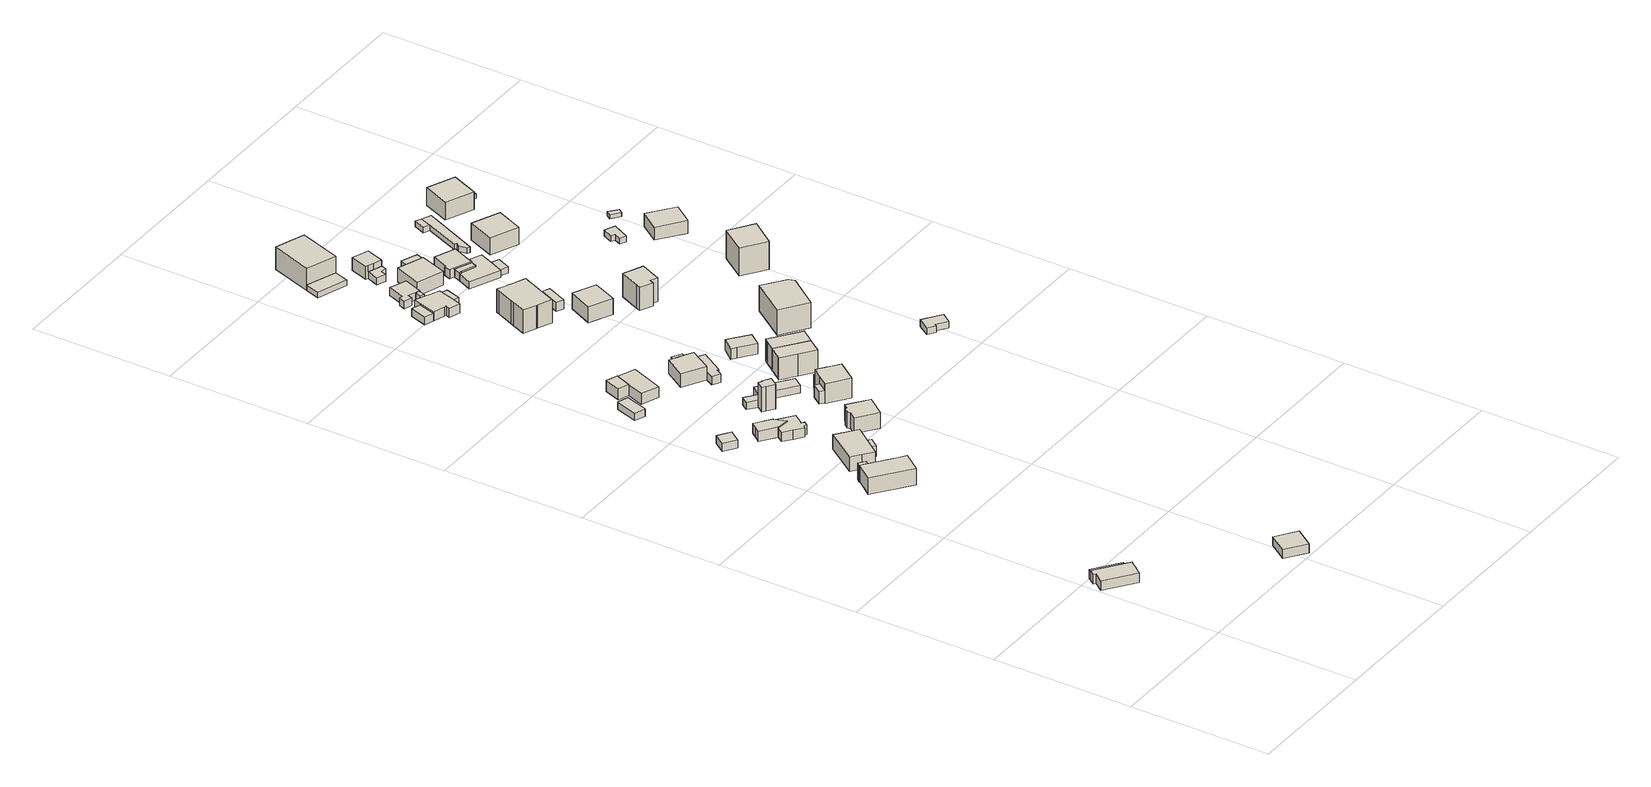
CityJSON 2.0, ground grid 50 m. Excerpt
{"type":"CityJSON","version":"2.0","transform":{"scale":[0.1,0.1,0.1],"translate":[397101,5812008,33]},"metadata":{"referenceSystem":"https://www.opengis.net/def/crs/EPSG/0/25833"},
"CityObjects":{
"building1":{"type":"Building","attributes":{"Gemeindeschluessel":"11000009","function":"31001_1010"},"address":[{"country":"Germany","locality":"Berlin","thoroughfareNumber":"31","thoroughfareName":"Johannisthaler Chaussee"}],"children":["building1-1","building1-2"]},
"building1-1":{"type":"BuildingPart","attributes":{"BezugspunktDach":"2200","measuredHeight":4.14,"storeysAboveGround":1},"parents":["building1"],"geometry":[{"type":"MultiSurface","lod":"1","boundaries":[[[0,1,2,3,4,5,6,7,8,9,10]],[[11,12,13,14,15,16,17,18,19,20,21]],[[11,21,10,9]],[[12,11,9,8]],[[13,12,8,7]],[[22,23,7,6]],[[24,22,6,5]],[[16,15,5,4]],[[17,16,4,3]],[[18,17,3,2]],[[19,18,2,1]],[[20,19,1,0]],[[21,20,0,10]],[[14,13,23,22]],[[15,14,22,24]]]}]},
"building1-2":{"type":"BuildingPart","attributes":{"BezugspunktDach":"2200","measuredHeight":3.32,"storeysAboveGround":1},"parents":["building1"],"geometry":[{"type":"MultiSurface","lod":"1","boundaries":[[[24,25,26,23]],[[27,28,15,13]],[[27,13,23,26]],[[28,27,26,25]],[[15,28,25,24]],[[23,13,14,22]],[[15,24,22,29,14]]]}]},
"building2":{"type":"Building","attributes":{"Gemeindeschluessel":"11000009","BezugspunktDach":"2200","function":"31001_1010","measuredHeight":3.13,"storeysAboveGround":1},"address":[{"country":"Germany","locality":"Berlin","thoroughfareNumber":"41 (1)","thoroughfareName":"Johannisthaler Chaussee"}],"geometry":[{"type":"Solid","lod":"1","boundaries":[[[[30,31,32,33]],[[34,35,36,37]],[[34,37,33,32]],[[35,34,32,31]],[[36,35,31,30]],[[37,36,30,33]]]]}]},
"building3":{"type":"Building","attributes":{"Gemeindeschluessel":"11000009","function":"31001_1010"},"address":[{"country":"Germany","locality":"Berlin","thoroughfareNumber":"20, 20A","thoroughfareName":"Johannisthaler Chaussee"}],"children":["building3-1","building3-2","building3-3","building3-4"]},
"building3-1":{"type":"BuildingPart","attributes":{"BezugspunktDach":"2200","measuredHeight":6.02,"storeysAboveGround":2},"parents":["building3"],"geometry":[{"type":"MultiSurface","lod":"1","boundaries":[[[38,39,40,41,42,43,44,45,46]],[[47,48,49,50,51,52,53,54,55]],[[47,55,46,45]],[[48,47,48,44]],[[49,48,44,43]],[[50,49,50,56,57,58,43,42]],[[51,50,42,41]],[[59,60,61,41,40]],[[51,62,51,52]],[[53,52,40,39]],[[54,53,39,38]],[[55,54,38,46]],[[45,44,48,47]],[[58,57,56,50,49]],[[52,51,62,61,60,59]]]}]},
"building3-2":{"type":"BuildingPart","attributes":{"BezugspunktDach":"2200","measuredHeight":3,"storeysAboveGround":2},"parents":["building3"],"geometry":[{"type":"Solid","lod":"1","boundaries":[[[[60,63,64,61]],[[65,66,52,51]],[[65,51,61,64]],[[66,65,64,63]],[[52,66,63,60]],[[51,52,60,61]]]]}]},
"building3-3":{"type":"BuildingPart","attributes":{"BezugspunktDach":"2200","measuredHeight":3,"storeysAboveGround":2},"parents":["building3"],"geometry":[{"type":"MultiSurface","lod":"1","boundaries":[[[56,67,68,57]],[[69,70,50,49]],[[69,49,57,68]],[[70,69,68,67]],[[50,70,67,56]],[[50,71,56,57,49]]]}]},
"building3-4":{"type":"BuildingPart","attributes":{"BezugspunktDach":"2200","measuredHeight":5.96,"storeysAboveGround":2},"parents":["building3"],"geometry":[{"type":"Solid","lod":"1","boundaries":[[[[45,44,72,73,74]],[[75,76,48,47,77]],[[75,77,74,73]],[[76,75,73,72]],[[48,76,72,44]],[[77,47,45,74]],[[47,48,44,45]]]]}]},
"building4":{"type":"Building","attributes":{"Gemeindeschluessel":"11000009","BezugspunktDach":"2200","function":"31001_2143","measuredHeight":2.9,"storeysAboveGround":1},"address":[{"country":"Germany","locality":"Berlin","thoroughfareNumber":"16 (2)","thoroughfareName":"Johannisthaler Chaussee"}],"geometry":[{"type":"Solid","lod":"1","boundaries":[[[[78,79,80,81]],[[82,83,84,85]],[[82,85,81,80]],[[83,82,80,79]],[[84,83,79,78]],[[85,84,78,81]]]]}]},
"building5":{"type":"Building","attributes":{"Gemeindeschluessel":"11000009","BezugspunktDach":"2200","function":"31001_1010","measuredHeight":5.87,"storeysAboveGround":1},"address":[{"country":"Germany","locality":"Berlin","thoroughfareNumber":"18","thoroughfareName":"Johannisthaler Chaussee"}],"geometry":[{"type":"Solid","lod":"1","boundaries":[[[[86,87,88,89,90,91]],[[92,93,94,95,96,97]],[[92,97,91,90]],[[93,92,90,89]],[[94,93,89,88]],[[95,94,88,87]],[[96,95,87,86]],[[97,96,86,91]]]]}]},
"building6":{"type":"Building","attributes":{"Gemeindeschluessel":"11000009","BezugspunktDach":"2200","function":"51009_1610","measuredHeight":3.81,"storeysAboveGround":0},"address":[{"country":"Germany","locality":"Berlin"}],"geometry":[{"type":"Solid","lod":"1","boundaries":[[[[98,99,100,101]],[[102,103,104,105]],[[102,105,101,100]],[[103,102,100,99]],[[104,103,99,98]],[[105,104,98,101]]]]}]},
"building7":{"type":"Building","attributes":{"Gemeindeschluessel":"11000009","BezugspunktDach":"2200","function":"31001_2463","measuredHeight":2.62,"storeysAboveGround":1},"address":[{"country":"Germany","locality":"Berlin","thoroughfareNumber":"88 (1)","thoroughfareName":"Alpenrosenweg"}],"geometry":[{"type":"Solid","lod":"1","boundaries":[[[[106,107,108,109]],[[110,111,112,113]],[[110,113,109,108]],[[111,110,108,107]],[[112,111,107,106]],[[113,112,106,109]]]]}]},
"building8":{"type":"Building","attributes":{"Gemeindeschluessel":"11000009","function":"31001_1010"},"address":[{"country":"Germany","locality":"Berlin","thoroughfareNumber":"16","thoroughfareName":"Johannisthaler Chaussee"}],"children":["building8-1","building8-2"]},
"building8-1":{"type":"BuildingPart","attributes":{"BezugspunktDach":"2200","measuredHeight":4.56,"storeysAboveGround":1},"parents":["building8"],"geometry":[{"type":"Solid","lod":"1","boundaries":[[[[114,115,116,117,118,119,120,121,122,123,124]],[[125,126,127,128,129,130,131,132,133,134,135]],[[125,135,124,123]],[[126,125,123,122]],[[127,126,122,121]],[[128,127,121,120]],[[129,128,120,119]],[[130,129,119,118]],[[131,130,118,117]],[[132,131,117,116]],[[133,132,116,115]],[[134,133,115,114]],[[135,134,114,124]]]]}]},
"building8-2":{"type":"BuildingPart","attributes":{"BezugspunktDach":"2200","measuredHeight":4.56,"storeysAboveGround":1},"parents":["building8"],"geometry":[{"type":"Solid","lod":"1","boundaries":[[[[136,137,138,139,140,141,142,143,144,145]],[[146,147,148,149,150,127,151,126,125,152]],[[146,152,145,144]],[[147,146,144,143]],[[148,147,143,142]],[[149,148,142,141]],[[150,149,141,140]],[[127,150,140,139]],[[151,127,139,138]],[[126,151,138,137]],[[125,126,137,136]],[[152,125,136,145]]]]}]},
"building9":{"type":"Building","attributes":{"Gemeindeschluessel":"11000009","function":"31001_1010"},"address":[{"country":"Germany","locality":"Berlin","thoroughfareNumber":"88","thoroughfareName":"Alpenrosenweg"}],"children":["building9-1","building9-2"]},
"building9-1":{"type":"BuildingPart","attributes":{"BezugspunktDach":"2200","measuredHeight":4.47,"storeysAboveGround":1},"parents":["building9"],"geometry":[{"type":"MultiSurface","lod":"1","boundaries":[[[153,154,155,156]],[[157,158,159,160]],[[160,156,161,162]],[[158,157,155,154]],[[159,158,154,153]],[[160,159,153,156]],[[162,161,155,157]]]}]},
"building9-2":{"type":"BuildingPart","attributes":{"BezugspunktDach":"2200","measuredHeight":4.35,"storeysAboveGround":1},"parents":["building9"],"geometry":[{"type":"MultiSurface","lod":"1","boundaries":[[[163,164,165,166]],[[167,157,162,168]],[[167,168,166,165]],[[157,167,165,164]],[[161,155,164,163]],[[168,162,163,166]],[[162,157,155,161]]]}]},
"building10":{"type":"Building","attributes":{"Gemeindeschluessel":"11000009","BezugspunktDach":"2200","function":"31001_1010","measuredHeight":7.85,"storeysAboveGround":1},"address":[{"country":"Germany","locality":"Berlin","thoroughfareNumber":"16A","thoroughfareName":"Johannisthaler Chaussee"}],"geometry":[{"type":"Solid","lod":"1","boundaries":[[[[169,170,171,172,173,174,175,176,177,178]],[[179,180,181,182,183,184,185,186,187,188]],[[179,188,178,177]],[[180,179,177,176]],[[181,180,176,175]],[[182,181,175,174]],[[183,182,174,173]],[[184,183,173,172]],[[185,184,172,171]],[[186,185,171,170]],[[187,186,170,169]],[[188,187,169,178]]]]}]},
"building11":{"type":"Building","attributes":{"Gemeindeschluessel":"11000009","BezugspunktDach":"2200","function":"51009_1610","measuredHeight":9.01,"storeysAboveGround":0},"address":[{"country":"Germany","locality":"Berlin"}],"geometry":[{"type":"Solid","lod":"1","boundaries":[[[[189,190,191,192,193,194,195]],[[196,197,198,199,200,201,202]],[[196,202,195,194]],[[197,196,194,193]],[[198,197,193,192]],[[199,198,192,191]],[[200,199,191,190]],[[201,200,190,189]],[[202,201,189,195]]]]}]},
"building12":{"type":"Building","attributes":{"Gemeindeschluessel":"11000009","BezugspunktDach":"2200","function":"31001_2463","measuredHeight":2.66,"storeysAboveGround":1},"address":[{"country":"Germany","locality":"Berlin","thoroughfareNumber":"14 (2)","thoroughfareName":"Johannisthaler Chaussee"}],"geometry":[{"type":"Solid","lod":"1","boundaries":[[[[203,204,205,206,207,208,209,210,211,212,213]],[[214,215,216,217,218,219,220,221,222,223,224]],[[214,224,213,212]],[[215,214,212,211]],[[216,215,211,210]],[[217,216,210,209]],[[218,217,209,208]],[[219,218,208,207]],[[220,219,207,206]],[[221,220,206,205]],[[222,221,205,204]],[[223,222,204,203]],[[224,223,203,213]]]]}]},
"building13":{"type":"Building","attributes":{"Gemeindeschluessel":"11000009","BezugspunktDach":"2200","function":"31001_2143","measuredHeight":4.66,"storeysAboveGround":2},"address":[{"country":"Germany","locality":"Berlin","thoroughfareNumber":"14 (1)","thoroughfareName":"Johannisthaler Chaussee"}],"geometry":[{"type":"Solid","lod":"1","boundaries":[[[[225,226,227,228]],[[229,230,231,232]],[[229,232,228,227]],[[230,229,227,226]],[[231,230,226,225]],[[232,231,225,228]]]]}]},
"building14":{"type":"Building","attributes":{"Gemeindeschluessel":"11000009","function":"31001_1010"},"address":[{"country":"Germany","locality":"Berlin","thoroughfareNumber":"90","thoroughfareName":"Alpenrosenweg"}],"children":["building14-1","building14-2"]},
"building14-1":{"type":"BuildingPart","attributes":{"BezugspunktDach":"2200","measuredHeight":6.12,"storeysAboveGround":1},"parents":["building14"],"geometry":[{"type":"MultiSurface","lod":"1","boundaries":[[[233,234,235,236,237,238,239]],[[240,241,242,243,244,245]],[[240,245,239,238]],[[241,240,238,237]],[[241,237,236]],[[246,247,241,236,235]],[[243,242,235,234]],[[244,243,234,233]],[[245,244,233,239]],[[242,241,247,246]]]}]},
"building14-2":{"type":"BuildingPart","attributes":{"BezugspunktDach":"2200","measuredHeight":3.84,"storeysAboveGround":1},"parents":["building14"],"geometry":[{"type":"Solid","lod":"1","boundaries":[[[[246,248,249,247]],[[250,251,242,241]],[[250,241,247,249]],[[251,250,249,248]],[[242,251,248,246]],[[241,242,246,247]]]]}]},
"building15":{"type":"Building","attributes":{"Gemeindeschluessel":"11000009","function":"31001_1010"},"address":[{"country":"Germany","locality":"Berlin","thoroughfareNumber":"14","thoroughfareName":"Johannisthaler Chaussee"}],"children":["building15-1","building15-2"]},
"building15-1":{"type":"BuildingPart","attributes":{"BezugspunktDach":"2200","measuredHeight":8.44,"storeysAboveGround":2},"parents":["building15"],"geometry":[{"type":"MultiSurface","lod":"1","boundaries":[[[252,253,254,255,256,257,258,259]],[[260,261,262,263,264,265,266,267]],[[260,267,259,258]],[[261,260,258,257]],[[262,261,257,256]],[[263,262,263,268,269,270,256,255]],[[264,263,255,254]],[[265,264,254,253]],[[266,265,253,252]],[[267,266,252,259]],[[270,269,268,263,262]]]}]},
"building15-2":{"type":"BuildingPart","attributes":{"BezugspunktDach":"2200","measuredHeight":4.67,"storeysAboveGround":2},"parents":["building15"],"geometry":[{"type":"Solid","lod":"1","boundaries":[[[[268,271,272,269]],[[273,274,263,262]],[[273,262,269,272]],[[274,273,272,271]],[[263,274,271,268]],[[263,268,269,262]]]]}]},
"building16":{"type":"Building","attributes":{"Gemeindeschluessel":"11000009","BezugspunktDach":"2200","function":"31001_2463","measuredHeight":4.07,"storeysAboveGround":1},"address":[{"country":"Germany","locality":"Berlin","thoroughfareNumber":"90 (1)","thoroughfareName":"Alpenrosenweg"}],"geometry":[{"type":"Solid","lod":"1","boundaries":[[[[275,276,277,278,279,280,281]],[[244,243,282,283,284,285,286]],[[244,286,281,280]],[[243,244,280,279]],[[282,243,279,278]],[[283,282,278,277]],[[284,283,277,276]],[[285,284,276,275]],[[286,285,275,281]]]]}]},
"building17":{"type":"Building","attributes":{"Gemeindeschluessel":"11000009","BezugspunktDach":"2200","function":"51009_1610","measuredHeight":4.67,"storeysAboveGround":0},"address":[{"country":"Germany","locality":"Berlin"}],"geometry":[{"type":"Solid","lod":"1","boundaries":[[[[287,288,271,268]],[[274,289,264,263]],[[274,263,268,271]],[[289,274,271,288]],[[264,289,288,287]],[[263,264,287,268]]]]}]},
"building18":{"type":"Building","attributes":{"Gemeindeschluessel":"11000009","BezugspunktDach":"2200","function":"31001_1010","measuredHeight":9.4,"storeysAboveGround":2},"address":[{"country":"Germany","locality":"Berlin","thoroughfareNumber":"12A","thoroughfareName":"Johannisthaler Chaussee"}],"geometry":[{"type":"Solid","lod":"1","boundaries":[[[[290,291,292,293,294,295,296,297]],[[298,299,300,301,302,303,304,305]],[[298,305,297,296]],[[299,298,296,295]],[[300,299,295,294]],[[301,300,294,293]],[[302,301,293,292]],[[303,302,292,291]],[[304,303,291,290]],[[305,304,290,297]]]]}]},
"building19":{"type":"Building","attributes":{"Gemeindeschluessel":"11000009","function":"31001_1010"},"address":[{"country":"Germany","locality":"Berlin","thoroughfareNumber":"85","thoroughfareName":"Alpenrosenweg"}],"children":["building19-1","building19-2"]},
"building19-1":{"type":"BuildingPart","attributes":{"BezugspunktDach":"2200","measuredHeight":3.89,"storeysAboveGround":1},"parents":["building19"],"geometry":[{"type":"Solid","lod":"1","boundaries":[[[[306,307,308,309,310,311,312,313,314,315,316]],[[317,318,319,320,321,322,323,324,325,326,327]],[[317,328,329,327,316,315]],[[318,317,315,314]],[[319,318,314,313]],[[320,319,313,312]],[[321,320,312,311]],[[322,321,311,310]],[[323,322,310,309]],[[324,323,309,308]],[[325,324,308,307]],[[326,325,307,306]],[[327,326,306,316]],[[327,329,328,317]]]]}]},
"building19-2":{"type":"BuildingPart","attributes":{"BezugspunktDach":"2200","measuredHeight":2.82,"storeysAboveGround":1},"parents":["building19"],"geometry":[{"type":"Solid","lod":"1","boundaries":[[[[329,328,330,331]],[[332,317,327,333]],[[332,333,331,330]],[[317,332,330,328]],[[333,327,329,331]],[[317,328,329,327]]]]}]},
"building20":{"type":"Building","attributes":{"Gemeindeschluessel":"11000009","BezugspunktDach":"2200","function":"31001_1010","measuredHeight":9.4,"storeysAboveGround":2},"address":[{"country":"Germany","locality":"Berlin","thoroughfareNumber":"12","thoroughfareName":"Johannisthaler Chaussee"}],"geometry":[{"type":"Solid","lod":"1","boundaries":[[[[293,292,334,335,336,337,338,294]],[[339,340,341,342,343,302,301,300]],[[339,300,294,338]],[[340,339,338,337]],[[341,340,337,336]],[[342,341,336,335]],[[343,342,335,334]],[[302,343,334,292]],[[301,302,292,293]],[[300,301,293,294]]]]}]},
"building21":{"type":"Building","attributes":{"Gemeindeschluessel":"11000009","BezugspunktDach":"2200","function":"31001_2463","measuredHeight":3.79,"storeysAboveGround":1},"address":[{"country":"Germany","locality":"Berlin","thoroughfareNumber":"10 (1)","thoroughfareName":"Johannisthaler Chaussee"}],"geometry":[{"type":"Solid","lod":"1","boundaries":[[[[344,345,346,347,348]],[[349,350,351,352,353]],[[349,353,348,347]],[[350,349,347,346]],[[351,350,346,345]],[[352,351,345,344]],[[353,352,344,348]]]]}]},
"building22":{"type":"Building","attributes":{"Gemeindeschluessel":"11000009","BezugspunktDach":"2200","function":"31001_1010","measuredHeight":10.23,"storeysAboveGround":2},"address":[{"country":"Germany","locality":"Berlin","thoroughfareNumber":"87A, 87B, 87C","thoroughfareName":"Alpenrosenweg"}],"geometry":[{"type":"Solid","lod":"1","boundaries":[[[[354,355,356,357,358,359,360,361,362,363,364,365,366,367,368,369,370,371,372,373]],[[374,375,376,377,378,379,380,381,382,383,384,385,386,387,388,389,390,391,392,393]],[[374,393,373,372]],[[375,374,372,371]],[[376,375,371,370]],[[377,376,370,369]],[[378,377,369,368]],[[379,378,368,367]],[[380,379,367,366]],[[381,380,366,365]],[[382,381,365,364]],[[383,382,364,363]],[[384,383,363,362]],[[385,384,362,361]],[[386,385,361,360]],[[387,386,360,359]],[[388,387,359,358]],[[389,388,358,357]],[[390,389,357,356]],[[391,390,356,355]],[[392,391,355,354]],[[393,392,354,373]]]]}]},
"building23":{"type":"Building","attributes":{"Gemeindeschluessel":"11000009","BezugspunktDach":"2200","function":"31001_2143","measuredHeight":2.01,"storeysAboveGround":1},"address":[{"country":"Germany","locality":"Berlin","thoroughfareNumber":"102 (1)","thoroughfareName":"Königsheideweg"}],"geometry":[{"type":"Solid","lod":"1","boundaries":[[[[394,395,396,397]],[[398,399,400,401]],[[398,401,397,396]],[[399,398,396,395]],[[400,399,395,394]],[[401,400,394,397]]]]}]},
"building24":{"type":"Building","attributes":{"Gemeindeschluessel":"11000009","BezugspunktDach":"2200","function":"31001_2143","measuredHeight":2.32,"storeysAboveGround":1},"address":[{"country":"Germany","locality":"Berlin","thoroughfareNumber":"104 (2)","thoroughfareName":"Königsheideweg"}],"geometry":[{"type":"Solid","lod":"1","boundaries":[[[[402,403,404,405]],[[406,407,408,409]],[[406,409,405,404]],[[407,406,404,403]],[[408,407,403,402]],[[409,408,402,405]]]]}]},
"building25":{"type":"Building","attributes":{"Gemeindeschluessel":"11000009","BezugspunktDach":"2200","function":"31001_2463","measuredHeight":2.75,"storeysAboveGround":1},"address":[{"country":"Germany","locality":"Berlin","thoroughfareNumber":"104 (1)","thoroughfareName":"Königsheideweg"}],"geometry":[{"type":"Solid","lod":"1","boundaries":[[[[410,411,412,413,414,415,416,417,418,419]],[[420,421,422,423,424,425,426,427,428,429]],[[420,429,419,418]],[[421,420,418,417]],[[422,421,417,416]],[[423,422,416,415]],[[424,423,415,414]],[[425,424,414,413]],[[426,425,413,412]],[[427,426,412,411]],[[428,427,411,410]],[[429,428,410,419]]]]}]},
"building26":{"type":"Building","attributes":{"Gemeindeschluessel":"11000009","BezugspunktDach":"2200","function":"31001_2143","measuredHeight":2.54,"storeysAboveGround":1},"address":[{"country":"Germany","locality":"Berlin","thoroughfareNumber":"85 (1)","thoroughfareName":"Alpenrosenweg"}],"geometry":[{"type":"Solid","lod":"1","boundaries":[[[[430,431,432,433]],[[434,435,436,437]],[[434,437,433,432]],[[435,434,432,431]],[[436,435,431,430]],[[437,436,430,433]]]]}]},
"building27":{"type":"Building","attributes":{"Gemeindeschluessel":"11000009","BezugspunktDach":"2200","function":"31001_1010","measuredHeight":9.98,"storeysAboveGround":2},"address":[{"country":"Germany","locality":"Berlin","thoroughfareNumber":"102","thoroughfareName":"Königsheideweg"}],"geometry":[{"type":"Solid","lod":"1","boundaries":[[[[438,439,440,441,442]],[[443,444,445,446,447]],[[443,447,442,441]],[[444,443,441,440]],[[445,444,440,439]],[[446,445,439,438]],[[447,446,438,442]]]]}]},
"building28":{"type":"Building","attributes":{"Gemeindeschluessel":"11000009","BezugspunktDach":"2200","function":"31001_1010","measuredHeight":7.09,"storeysAboveGround":1},"address":[{"country":"Germany","locality":"Berlin","thoroughfareNumber":"89","thoroughfareName":"Alpenrosenweg"}],"geometry":[{"type":"Solid","lod":"1","boundaries":[[[[448,449,450,451]],[[452,453,454,455]],[[452,455,451,450]],[[453,452,450,449]],[[454,453,449,448]],[[455,454,448,451]]]]}]},
"building29":{"type":"Building","attributes":{"Gemeindeschluessel":"11000009","BezugspunktDach":"2200","function":"31001_2143","measuredHeight":3.82,"storeysAboveGround":1},"address":[{"country":"Germany","locality":"Berlin","thoroughfareNumber":"89 (1)","thoroughfareName":"Alpenrosenweg"}],"geometry":[{"type":"Solid","lod":"1","boundaries":[[[[456,457,458,459,460]],[[461,462,463,464,465]],[[461,465,460,459]],[[462,461,459,458]],[[463,462,458,457]],[[464,463,457,456]],[[465,464,456,460]]]]}]},
"building30":{"type":"Building","attributes":{"Gemeindeschluessel":"11000009","function":"31001_1010"},"address":[{"country":"Germany","locality":"Berlin","thoroughfareNumber":"104A","thoroughfareName":"Königsheideweg"}],"children":["building30-1","building30-2"]},
"building30-1":{"type":"BuildingPart","attributes":{"BezugspunktDach":"2200","measuredHeight":5.46,"storeysAboveGround":1},"parents":["building30"],"geometry":[{"type":"MultiSurface","lod":"1","boundaries":[[[466,467,468,469,470]],[[471,472,473,474,475]],[[471,475,470,469]],[[472,471,469,468]],[[476,477,472,468,467]],[[474,473,467,466]],[[475,474,466,470]],[[478,473,472,477,476]]]}]},
"building30-2":{"type":"BuildingPart","attributes":{"BezugspunktDach":"2200","measuredHeight":4.54,"storeysAboveGround":1},"parents":["building30"],"geometry":[{"type":"MultiSurface","lod":"1","boundaries":[[[476,479,480,477]],[[481,482,473,472]],[[481,472,477,480]],[[482,481,480,479]],[[473,482,479,476]],[[472,473,476,477,483]]]}]},
"building31":{"type":"Building","attributes":{"Gemeindeschluessel":"11000009","function":"31001_1010"},"address":[{"country":"Germany","locality":"Berlin","thoroughfareNumber":"104","thoroughfareName":"Königsheideweg"}],"children":["building31-1","building31-2"]},
"building31-1":{"type":"BuildingPart","attributes":{"BezugspunktDach":"2200","measuredHeight":6.9,"storeysAboveGround":2},"parents":["building31"],"geometry":[{"type":"MultiSurface","lod":"1","boundaries":[[[484,485,486,487,488,489,490]],[[491,492,493,494,495,496,497]],[[491,497,490,489]],[[492,491,489,488]],[[493,492,488,487]],[[494,493,487,486]],[[498,499,494,486,485]],[[500,498,495,485,484]],[[497,496,484,490]],[[495,494,499,498]],[[496,495,498,500]]]}]},
"building31-2":{"type":"BuildingPart","attributes":{"BezugspunktDach":"2200","measuredHeight":2.46,"storeysAboveGround":2},"parents":["building31"],"geometry":[{"type":"MultiSurface","lod":"1","boundaries":[[[501,502,503,499,500,504]],[[496,494,505,506,507,508]],[[496,508,504,500]],[[505,494,499,503]],[[506,505,503,502]],[[507,506,502,501]],[[508,507,501,504]],[[494,495,498,499]],[[496,500,498,495]]]}]},
"building32":{"type":"Building","attributes":{"Gemeindeschluessel":"11000009","BezugspunktDach":"2200","function":"31001_2463","measuredHeight":2.45,"storeysAboveGround":1},"address":[{"country":"Germany","locality":"Berlin","thoroughfareNumber":"106 (1)","thoroughfareName":"Königsheideweg"}],"geometry":[{"type":"Solid","lod":"1","boundaries":[[[[509,510,511,512,513,514,515,516,517,518]],[[519,520,521,522,523,524,525,526,527,528]],[[519,528,518,517]],[[520,519,517,516]],[[521,520,516,515]],[[522,521,515,514]],[[523,522,514,513]],[[524,523,513,512]],[[525,524,512,511]],[[526,525,511,510]],[[527,526,510,509]],[[528,527,509,518]]]]}]},
"building33":{"type":"Building","attributes":{"Gemeindeschluessel":"11000009","BezugspunktDach":"2200","function":"31001_1010","measuredHeight":9.27,"storeysAboveGround":2},"address":[{"country":"Germany","locality":"Berlin","thoroughfareNumber":"10","thoroughfareName":"Johannisthaler Chaussee"}],"geometry":[{"type":"Solid","lod":"1","boundaries":[[[[529,530,531,532,533]],[[534,535,536,537,538]],[[534,538,533,532]],[[535,534,532,531]],[[536,535,531,530]],[[537,536,530,529]],[[538,537,529,533]]]]}]},
"building34":{"type":"Building","attributes":{"Gemeindeschluessel":"11000009","BezugspunktDach":"2200","function":"31001_1010","measuredHeight":9.93,"storeysAboveGround":2},"address":[{"country":"Germany","locality":"Berlin","thoroughfareNumber":"91","thoroughfareName":"Alpenrosenweg"}],"geometry":[{"type":"Solid","lod":"1","boundaries":[[[[539,540,541,542,543,544,545]],[[546,547,548,549,550,551,552]],[[546,552,545,544]],[[547,546,544,543]],[[548,547,543,542]],[[549,548,542,541]],[[550,549,541,540]],[[551,550,540,539]],[[552,551,539,545]]]]}]},
"building35":{"type":"Building","attributes":{"Gemeindeschluessel":"11000009","function":"31001_1010"},"address":[{"country":"Germany","locality":"Berlin","thoroughfareNumber":"106","thoroughfareName":"Königsheideweg"}],"children":["building35-1","building35-2"]},
"building35-1":{"type":"BuildingPart","attributes":{"BezugspunktDach":"2200","measuredHeight":3.77,"storeysAboveGround":1},"parents":["building35"],"geometry":[{"type":"MultiSurface","lod":"1","boundaries":[[[553,554,555,556,557,558,559,560,561]],[[562,563,564,565,523,566,567,568,569]],[[562,569,561,560]],[[563,562,560,559]],[[564,563,559,558]],[[565,564,558,557]],[[523,565,557,556]],[[566,523,556,555]],[[570,571,566,555,554]],[[568,567,554,553]],[[569,568,553,561]],[[567,566,571,570]]]}]},
"building35-2":{"type":"BuildingPart","attributes":{"BezugspunktDach":"2200","measuredHeight":3.03,"storeysAboveGround":1},"parents":["building35"],"geometry":[{"type":"Solid","lod":"1","boundaries":[[[[572,573,574,571,570,575]],[[567,566,522,521,520,519]],[[567,519,575,570]],[[522,566,571,574]],[[521,522,574,573]],[[520,521,573,572]],[[519,520,572,575]],[[566,567,570,571]]]]}]},
"building36":{"type":"Building","attributes":{"Gemeindeschluessel":"11000009","BezugspunktDach":"2200","function":"31001_2723","measuredHeight":2.19,"storeysAboveGround":1},"address":[{"country":"Germany","locality":"Berlin","thoroughfareNumber":"108B (1)","thoroughfareName":"Königsheideweg"}],"geometry":[{"type":"Solid","lod":"1","boundaries":[[[[576,577,578,579]],[[580,581,582,583]],[[580,583,579,578]],[[581,580,578,577]],[[582,581,577,576]],[[583,582,576,579]]]]}]},
"building37":{"type":"Building","attributes":{"Gemeindeschluessel":"11000009","BezugspunktDach":"2200","function":"31001_2724","measuredHeight":2.4,"storeysAboveGround":1},"address":[{"country":"Germany","locality":"Berlin","thoroughfareNumber":"13 (2)","thoroughfareName":"Johannisthaler Chaussee"}],"geometry":[{"type":"Solid","lod":"1","boundaries":[[[[584,585,586,587,588,589]],[[590,591,592,593,594,595]],[[590,595,589,588]],[[591,590,588,587]],[[592,591,587,586]],[[593,592,586,585]],[[594,593,585,584]],[[595,594,584,589]]]]}]},
"building38":{"type":"Building","attributes":{"Gemeindeschluessel":"11000009","BezugspunktDach":"2200","function":"31001_2143","measuredHeight":2,"storeysAboveGround":1},"address":[{"country":"Germany","locality":"Berlin","thoroughfareNumber":"106 (2)","thoroughfareName":"Königsheideweg"}],"geometry":[{"type":"Solid","lod":"1","boundaries":[[[[596,597,598,599,600,601,602,603]],[[604,605,606,607,608,609,610,611]],[[604,611,603,602]],[[605,604,602,601]],[[606,605,601,600]],[[607,606,600,599]],[[608,607,599,598]],[[609,608,598,597]],[[610,609,597,596]],[[611,610,596,603]]]]}]},
"building39":{"type":"Building","attributes":{"Gemeindeschluessel":"11000009","BezugspunktDach":"2200","function":"31001_1010","measuredHeight":6.26,"storeysAboveGround":2},"address":[{"country":"Germany","locality":"Berlin","thoroughfareNumber":"108B, 108C","thoroughfareName":"Königsheideweg"}],"geometry":[{"type":"Solid","lod":"1","boundaries":[[[[612,613,614,615]],[[616,617,618,619]],[[616,619,615,614]],[[617,616,614,613]],[[618,617,613,612]],[[619,618,612,615]]]]}]},
"building40":{"type":"Building","attributes":{"Gemeindeschluessel":"11000009","BezugspunktDach":"2200","function":"31001_2143","measuredHeight":2,"storeysAboveGround":1},"address":[{"country":"Germany","locality":"Berlin","thoroughfareNumber":"106 (3)","thoroughfareName":"Königsheideweg"}],"geometry":[{"type":"Solid","lod":"1","boundaries":[[[[600,599,620,621]],[[622,607,606,623]],[[622,623,621,620]],[[607,622,620,599]],[[606,607,599,600]],[[623,606,600,621]]]]}]},
"building41":{"type":"Building","attributes":{"Gemeindeschluessel":"11000009","BezugspunktDach":"2200","function":"31001_1010","measuredHeight":12.42,"storeysAboveGround":2},"address":[{"country":"Germany","locality":"Berlin","thoroughfareNumber":"93","thoroughfareName":"Alpenrosenweg"}],"geometry":[{"type":"Solid","lod":"1","boundaries":[[[[624,625,626,627]],[[628,629,630,631]],[[628,631,627,626]],[[629,628,626,625]],[[630,629,625,624]],[[631,630,624,627]]]]}]},
"building42":{"type":"Building","attributes":{"Gemeindeschluessel":"11000009","BezugspunktDach":"2200","function":"31001_2143","measuredHeight":2.1,"storeysAboveGround":1},"address":[{"country":"Germany","locality":"Berlin","thoroughfareNumber":"6 (1)","thoroughfareName":"Johannisthaler Chaussee"}],"geometry":[{"type":"Solid","lod":"1","boundaries":[[[[632,633,634,635,636,637]],[[638,639,640,641,642,643]],[[638,643,637,636]],[[639,638,636,635]],[[640,639,635,634]],[[641,640,634,633]],[[642,641,633,632]],[[643,642,632,637]]]]}]},
"building43":{"type":"Building","attributes":{"Gemeindeschluessel":"11000009","BezugspunktDach":"2200","function":"31001_1010","measuredHeight":6.4,"storeysAboveGround":2},"address":[{"country":"Germany","locality":"Berlin","thoroughfareNumber":"108, 108A","thoroughfareName":"Königsheideweg"}],"geometry":[{"type":"Solid","lod":"1","boundaries":[[[[644,645,646,647]],[[648,649,650,651]],[[648,651,647,646]],[[649,648,646,645]],[[650,649,645,644]],[[651,650,644,647]]]]}]},
"building44":{"type":"Building","attributes":{"Gemeindeschluessel":"11000009","BezugspunktDach":"2200","function":"31001_1010","measuredHeight":5.84,"storeysAboveGround":1},"address":[{"country":"Germany","locality":"Berlin","thoroughfareNumber":"6, 6A","thoroughfareName":"Johannisthaler Chaussee"}],"geometry":[{"type":"Solid","lod":"1","boundaries":[[[[652,653,654,655,656]],[[657,658,659,660,661]],[[657,661,656,655]],[[658,657,655,654]],[[659,658,654,653]],[[660,659,653,652]],[[661,660,652,656]]]]}]},
"building45":{"type":"Building","attributes":{"Gemeindeschluessel":"11000009","BezugspunktDach":"2200","function":"31001_2723","measuredHeight":1.59,"storeysAboveGround":1},"address":[{"country":"Germany","locality":"Berlin","thoroughfareNumber":"108 (1)","thoroughfareName":"Königsheideweg"}],"geometry":[{"type":"Solid","lod":"1","boundaries":[[[[662,663,664,665]],[[666,667,668,669]],[[666,669,665,664]],[[667,666,664,663]],[[668,667,663,662]],[[669,668,662,665]]]]}]},
"building46":{"type":"Building","attributes":{"Gemeindeschluessel":"11000009","BezugspunktDach":"2200","function":"31001_2143","measuredHeight":2.29,"storeysAboveGround":1},"address":[{"country":"Germany","locality":"Berlin","thoroughfareNumber":"4 (2)","thoroughfareName":"Johannisthaler Chaussee"}],"geometry":[{"type":"Solid","lod":"1","boundaries":[[[[670,671,672,673,674]],[[675,676,677,678,679]],[[675,679,674,673]],[[676,675,673,672]],[[677,676,672,671]],[[678,677,671,670]],[[679,678,670,674]]]]}]}
},
"vertices":[
[104,354,45],[111,364,45],[123,380,45],[138,400,45],[143,406,45],[123,421,45],[41,482,45],[33,487,45],[20,469,45],[27,463,45],[1,430,45],[27,463,10],[20,469,10],[33,487,10],[41,482,10],[123,421,10],[143,406,10],[138,400,10],[123,380,10],[111,364,10],[104,354,10],[1,430,10],[41,482,43],[33,487,43],[123,421,43],
[129,429,43],[39,496,43],[39,496,10],[129,429,10],[41,482,30],
[530,8,39],[576,74,39],[505,124,39],[459,59,39],[505,124,7],[576,74,7],[530,8,7],[459,59,7],
[200,1228,73],[247,1290,73],[246,1291,73],[224,1307,73],[194,1329,73],[172,1346,73],[143,1368,73],[121,1384,73],[74,1322,73],[121,1384,13],[143,1368,13],[172,1346,13],[194,1329,13],[224,1307,13],[246,1291,13],[247,1290,13],[200,1228,13],[74,1322,13],[194,1329,43],[172,1346,43],[172,1346,39],[246,1291,18],[246,1291,43],[224,1307,43],[224,1307,28],
[255,1303,43],[233,1319,43],[233,1319,13],[255,1303,13],
[203,1341,43],[181,1357,43],[181,1357,13],[203,1341,13],[194,1329,28],
[151,1379,73],[129,1396,73],[120,1385,73],[129,1396,13],[151,1379,13],[120,1385,13],
[85,1805,39],[114,1845,39],[71,1874,39],[43,1834,39],[71,1874,10],[114,1845,10],[85,1805,10],[43,1834,10],
[191,1419,62],[225,1393,62],[308,1503,62],[273,1529,62],[238,1556,62],[158,1444,62],[238,1556,9],[273,1529,9],[308,1503,9],[225,1393,9],[191,1419,9],[158,1444,9],
[269,1418,52],[293,1450,52],[277,1462,52],[253,1431,52],[277,1462,14],[293,1450,14],[269,1418,14],[253,1431,14],
[86,2143,36],[112,2222,36],[74,2234,36],[48,2156,36],[74,2234,9],[112,2222,9],[86,2143,9],[48,2156,9],
[217,1687,45],[247,1664,45],[254,1673,45],[263,1667,45],[274,1681,45],[264,1688,45],[292,1725,45],[232,1769,45],[204,1732,45],[203,1732,45],[187,1710,45],[203,1732,11],[204,1732,11],[232,1769,11],[292,1725,11],[264,1688,11],[274,1681,11],[263,1667,11],[254,1673,11],[247,1664,11],[217,1687,11],[187,1710,11],
[203,1732,48],[204,1732,48],[248,1728,48],[232,1769,48],[233,1770,48],[232,1771,48],[186,1804,48],[179,1810,48],[165,1790,48],[150,1771,48],[165,1790,11],[179,1810,11],[186,1804,11],[232,1771,11],[233,1770,11],[248,1728,11],[150,1771,11],
[198,2164,49],[242,2279,49],[179,2304,49],[135,2189,49],[179,2304,10],[242,2279,10],[198,2164,10],[135,2189,10],[157,2247,49],[157,2247,10],
[157,2247,50],[179,2304,50],[140,2318,50],[119,2262,50],[140,2318,10],[119,2262,10],
[413,1495,70],[437,1527,70],[460,1558,70],[391,1610,70],[381,1596,70],[370,1595,70],[361,1583,70],[360,1581,70],[361,1570,70],[344,1546,70],[361,1570,12],[360,1581,12],[361,1583,12],[370,1595,12],[381,1596,12],[391,1610,12],[460,1558,12],[437,1527,12],[413,1495,12],[344,1546,12],
[308,1844,101],[334,1826,101],[354,1854,101],[328,1872,101],[325,1869,101],[314,1877,101],[296,1852,101],[314,1877,11],[325,1869,11],[328,1872,11],[354,1854,11],[334,1826,11],[308,1844,11],[296,1852,11],
[314,1877,37],[325,1869,37],[328,1872,37],[354,1854,37],[370,1874,37],[454,1812,37],[479,1846,37],[368,1928,37],[341,1893,37],[300,1923,37],[283,1901,37],[300,1923,10],[341,1893,10],[368,1928,10],[479,1846,10],[454,1812,10],[370,1874,10],[354,1854,10],[328,1872,10],[325,1869,10],[314,1877,10],[283,1901,10],
[446,1718,55],[470,1751,55],[456,1762,55],[432,1729,55],[456,1762,9],[470,1751,9],[446,1718,9],[432,1729,9],
[361,2093,60],[406,2169,60],[383,2182,60],[349,2200,60],[350,2200,60],[328,2212,60],[281,2137,60],[328,2212,10],[350,2200,10],[383,2182,10],[406,2169,10],[361,2093,10],[281,2137,10],[383,2182,48],[350,2200,48],
[396,2205,48],[363,2224,48],[363,2224,10],[396,2205,10],
[514,1663,82],[565,1733,82],[535,1755,82],[525,1763,82],[495,1785,82],[470,1751,82],[446,1718,82],[443,1714,82],[446,1718,10],[470,1751,10],[495,1785,10],[525,1763,10],[535,1755,10],[565,1733,10],[514,1663,10],[443,1714,10],[525,1763,57],[495,1785,57],[495,1785,29],
[533,1773,57],[502,1794,57],[502,1794,10],[533,1773,10],
[373,2050,41],[385,2072,41],[391,2069,41],[440,2150,41],[406,2169,41],[361,2093,41],[345,2066,41],[440,2150,10],[391,2069,10],[385,2072,10],[373,2050,10],[345,2066,10],
[535,1755,57],[543,1766,57],[543,1766,10],
[531,1869,90],[582,1831,90],[616,1877,90],[565,1915,90],[515,1953,90],[514,1952,90],[483,1911,90],[480,1907,90],[483,1911,10],[514,1952,10],[515,1953,10],[565,1915,10],[616,1877,10],[582,1831,10],[531,1869,10],[480,1907,10],
[240,2970,40],[246,2969,40],[240,2954,40],[279,2941,40],[291,2977,40],[308,3033,40],[270,3049,40],[265,3052,40],[223,3070,40],[215,3044,40],[197,2984,40],[215,3044,6],[223,3070,6],[265,3052,6],[270,3049,6],[308,3033,6],[291,2977,6],[279,2941,6],[240,2954,6],[246,2969,6],[240,2970,6],[197,2984,6],[215,3044,35],[197,2984,35],
[184,3055,35],[165,2995,35],[184,3055,6],[165,2995,6],
[651,1923,90],[600,1961,90],[549,1999,90],[547,1995,90],[538,1984,90],[538,1984,10],[547,1995,10],[549,1999,10],[600,1961,10],[651,1923,10],
[515,2081,49],[569,2040,49],[601,2083,49],[533,2137,49],[497,2094,49],[533,2137,11],[601,2083,11],[569,2040,11],[515,2081,11],[497,2094,11],
[328,2692,94],[331,2691,94],[380,2669,94],[388,2688,94],[390,2693,94],[406,2728,94],[408,2734,94],[414,2748,94],[421,2762,94],[431,2787,94],[438,2802,94],[407,2815,94],[404,2816,94],[374,2830,94],[371,2831,94],[340,2845,94],[335,2833,94],[309,2772,94],[303,2759,94],[282,2712,94],[303,2759,9],[309,2772,9],[335,2833,9],[340,2845,9],[371,2831,9],[374,2830,9],[404,2816,9],[407,2815,9],[438,2802,9],[431,2787,9],[421,2762,9],[414,2748,9],[408,2734,9],[406,2728,9],[390,2693,9],[388,2688,9],[380,2669,9],[331,2691,9],[328,2692,9],[282,2712,9],
[227,3319,24],[244,3370,24],[138,3408,24],[120,3357,24],[138,3408,4],[244,3370,4],[227,3319,4],[120,3357,4],
[278,3070,30],[286,3092,30],[272,3097,30],[264,3075,30],[272,3097,6],[286,3092,6],[278,3070,6],[264,3075,6],
[238,3090,32],[244,3107,32],[272,3097,32],[286,3092,32],[291,3103,32],[311,3156,32],[251,3179,32],[229,3119,32],[219,3122,32],[210,3099,32],[219,3122,4],[229,3119,4],[251,3179,4],[311,3156,4],[291,3103,4],[286,3092,4],[272,3097,4],[244,3107,4],[238,3090,4],[210,3099,4],
[318,2969,32],[334,3022,32],[308,3033,32],[291,2977,32],[308,3033,7],[334,3022,7],[318,2969,7],[291,2977,7],
[244,3370,84],[294,3517,84],[242,3536,84],[189,3554,84],[138,3408,84],[189,3554,3],[242,3536,3],[294,3517,3],[244,3370,3],[138,3408,3],
[521,2537,68],[559,2622,68],[480,2659,68],[440,2575,68],[480,2659,10],[559,2622,10],[521,2537,10],[440,2575,10],
[469,2683,41],[499,2753,41],[487,2759,41],[474,2764,41],[444,2694,41],[474,2764,8],[487,2759,8],[499,2753,8],[469,2683,8],[444,2694,8],
[388,3070,55],[421,3165,55],[363,3186,55],[328,3199,55],[291,3103,55],[328,3199,5],[363,3186,5],[421,3165,5],[388,3070,5],[291,3103,5],[421,3165,50],[363,3186,50],[421,3165,30],
[431,3193,50],[375,3215,50],[375,3215,5],[431,3193,5],[363,3186,34],
[296,3286,51],[317,3278,51],[345,3268,51],[367,3331,51],[338,3341,51],[310,3352,51],[288,3289,51],[310,3352,4],[338,3341,4],[367,3331,4],[345,3268,4],[317,3278,4],[296,3286,4],[288,3289,4],[317,3278,29],[345,3268,29],[296,3286,29],
[312,3232,29],[320,3253,29],[339,3248,29],[281,3244,29],[339,3248,4],[320,3253,4],[312,3232,4],[281,3244,4],
[519,2944,31],[522,2951,31],[542,2996,31],[562,3042,31],[511,3063,31],[493,3020,31],[440,3040,31],[439,3037,31],[433,3039,31],[411,2990,31],[433,3039,6],[439,3037,6],[440,3040,6],[493,3020,6],[511,3063,6],[562,3042,6],[542,2996,6],[522,2951,6],[519,2944,6],[411,2990,6],
[776,1980,108],[855,2087,108],[849,2108,108],[772,2165,108],[685,2044,108],[772,2165,15],[849,2108,15],[855,2087,15],[776,1980,15],[685,2044,15],
[629,2460,93],[635,2475,93],[660,2463,93],[693,2536,93],[624,2567,93],[591,2496,93],[585,2481,93],[591,2496,8],[624,2567,8],[693,2536,8],[660,2463,8],[635,2475,8],[629,2460,8],[585,2481,8],
[429,3071,39],[443,3065,39],[502,3040,39],[511,3063,39],[536,3121,39],[462,3151,39],[439,3094,39],[436,3095,39],[426,3072,39],[436,3095,6],[439,3094,6],[462,3151,6],[536,3121,6],[502,3040,6],[443,3065,6],[429,3071,6],[426,3072,6],[443,3065,36],[502,3040,36],
[439,3037,36],[440,3040,36],[493,3020,36],[433,3039,36],
[551,2938,29],[571,2984,29],[542,2996,29],[522,2951,29],[542,2996,7],[571,2984,7],[551,2938,7],[522,2951,7],
[964,1643,36],[970,1652,36],[1008,1625,36],[1032,1659,36],[968,1704,36],[939,1662,36],[968,1704,12],[1032,1659,12],[1008,1625,12],[970,1652,12],[964,1643,12],[939,1662,12],
[578,3105,26],[587,3100,26],[674,3297,26],[643,3311,26],[626,3271,26],[574,3148,26],[581,3145,26],[573,3132,26],[581,3145,6],[574,3148,6],[626,3271,6],[643,3311,6],[674,3297,6],[587,3100,6],[578,3105,6],[573,3132,6],
[705,2997,69],[745,3091,69],[647,3133,69],[607,3039,69],[647,3133,7],[745,3091,7],[705,2997,7],[607,3039,7],
[621,3321,26],[603,3281,26],[621,3321,6],[603,3281,6],
[1001,2275,107],[1065,2362,107],[983,2419,107],[921,2333,107],[983,2419,4],[1065,2362,4],[1001,2275,4],[921,2333,4],
[884,2761,28],[873,2737,28],[895,2727,28],[924,2786,28],[887,2803,28],[870,2769,28],[887,2803,7],[924,2786,7],[895,2727,7],[873,2737,7],[884,2761,7],[870,2769,7],
[801,3222,69],[841,3316,69],[743,3358,69],[703,3265,69],[743,3358,5],[841,3316,5],[801,3222,5],[703,3265,5],
[1040,2596,52],[1065,2630,52],[1089,2663,52],[1001,2730,52],[951,2662,52],[1001,2730,5],[1089,2663,5],[1065,2630,5],[1040,2596,5],[951,2662,5],
[857,3250,21],[876,3297,21],[853,3307,21],[834,3260,21],[853,3307,5],[876,3297,5],[857,3250,5],[834,3260,5],
[1010,2818,20],[1021,2833,20],[1006,2845,20],[991,2858,20],[979,2842,20],[991,2858,6],[1006,2845,6],[1021,2833,6],[1010,2818,6],[979,2842,6]
]}
